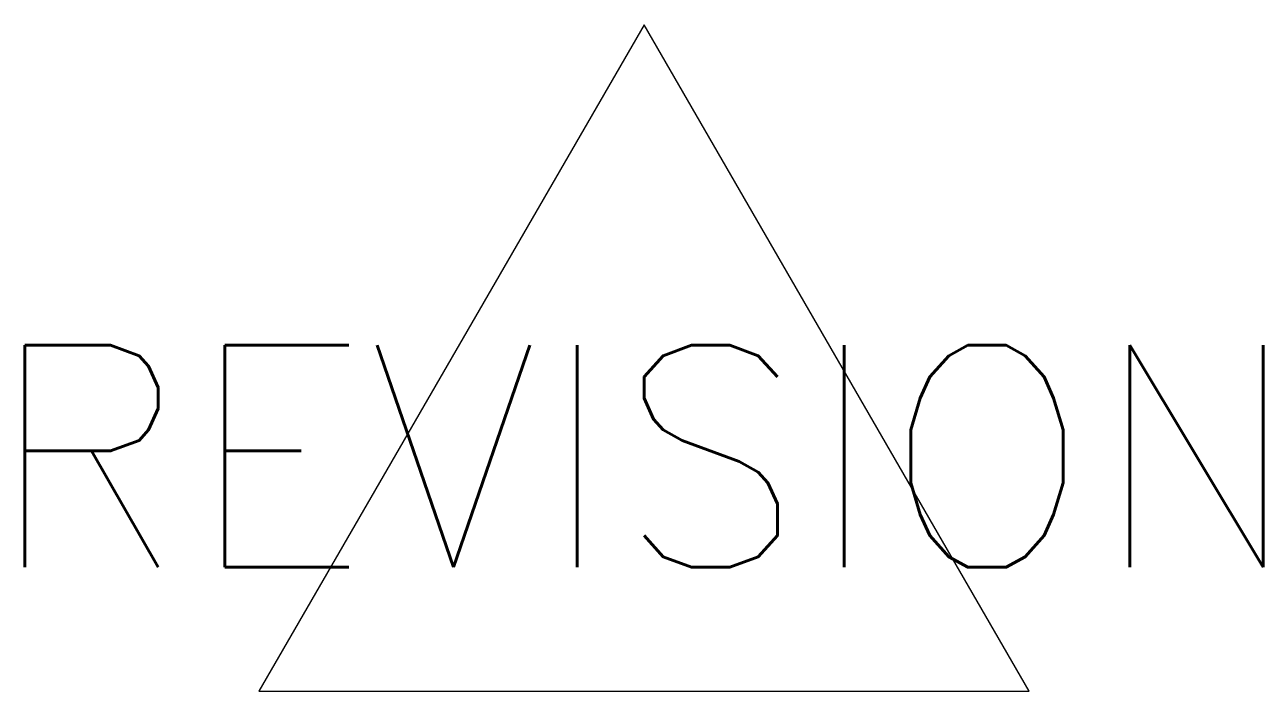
# Model space of a CAD drawing. Header units: inches. Extents: x -0.261 to 0.261, y -0.141 to 0.141.
import ezdxf
from ezdxf.enums import TextEntityAlignment as Align

# ---------------------------------------------------------------- set-up
doc = ezdxf.new("R2010")
doc.units = ezdxf.units.IN
doc.header["$LTSCALE"] = 0.5
doc.header["$MEASUREMENT"] = 0
doc.styles.add('RomanS', font='romans.shx', dxfattribs={"width": 0.8})

msp = doc.modelspace()

# ---------------------------------------------------------------- linework, layer by layer
at = {"color": 0, "linetype": 'ByBlock', "lineweight": -2}
msp.add_lwpolyline([(0.16238, -0.14062), (0, 0.14062), (-0.16238, -0.14062)], close=True, dxfattribs=at)

# ---------------------------------------------------------------- texts
at = {"color": 0, "linetype": 'ByBlock', "lineweight": -2, "style": 'RomanS'}
msp.add_attdef('REVISION', text='1', height=0.09375, dxfattribs=at).set_placement((0, -0.04146), align=Align.MIDDLE)

doc.saveas('drawing.dxf')
